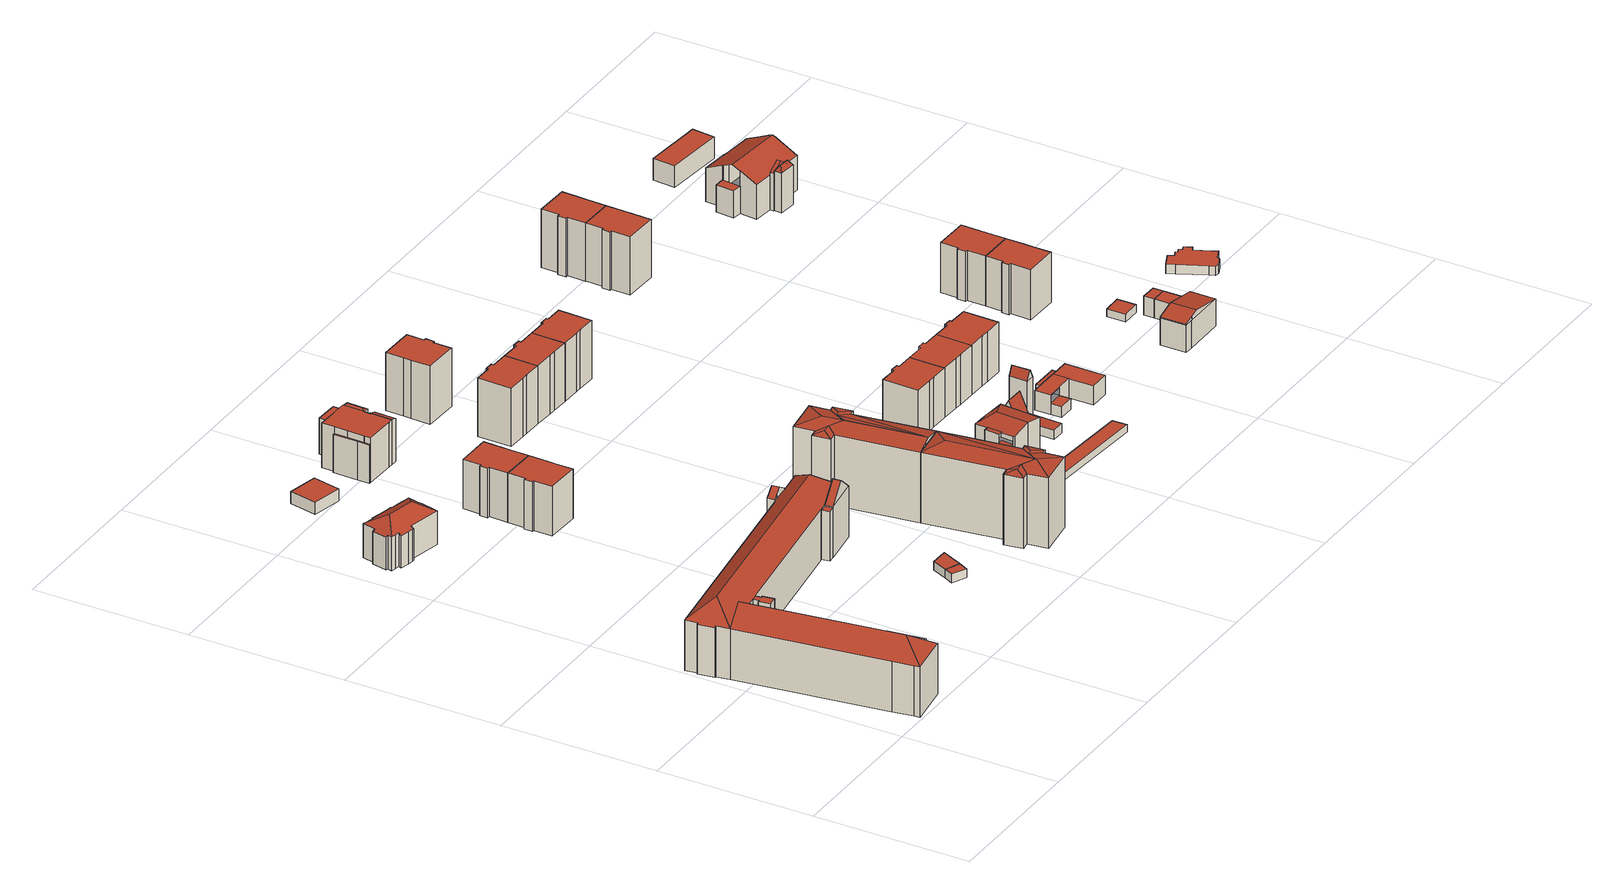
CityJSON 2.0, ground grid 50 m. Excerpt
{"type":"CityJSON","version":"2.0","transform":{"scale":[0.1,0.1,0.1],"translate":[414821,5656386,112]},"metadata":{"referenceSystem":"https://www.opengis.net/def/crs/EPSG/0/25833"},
"CityObjects":{
"building1":{"type":"Building","attributes":{"name":"Universitätsklinikum Carl Gustav Carus Dresden","Gemeindeschluessel":14612000,"Geometrietyp2DReferenz":"3000","function":"31001_3051","roofType":"9999"},"children":["building1-1","building1-2","building1-3","building1-4","building1-5","building1-6"]},
"building1-1":{"type":"BuildingPart","attributes":{"Dachtyp_tdc":"tdcGableRoof","Dachneigung":32.02,"QualitaetDacherkennung":61,"Geometrietyp2DReferenz":"3000","measuredHeight":19.4,"roofType":"3100"},"parents":["building1"],"geometry":[{"type":"MultiSurface","lod":"2","boundaries":[[[0,1,2,3]],[[1,4,5,2]],[[4,6,5]],[[7,8,9,10,11]],[[8,0,3,9]],[[12,4,1,0]],[[0,8,7,12]],[[3,2,5,13,10,9]]],"semantics":{"surfaces":[{"type":"WallSurface"},{"type":"RoofSurface"},{"type":"GroundSurface"}],"values":[0,0,0,0,0,1,1,2]}}]},
"building1-2":{"type":"BuildingPart","attributes":{"Dachtyp_tdc":"tdcPolyFlatRoof","Dachneigung":0,"QualitaetDacherkennung":53,"Geometrietyp2DReferenz":"3000","measuredHeight":16.36,"roofType":"1000"},"parents":["building1"],"geometry":[{"type":"MultiSurface","lod":"2","boundaries":[[[14,15,16,17]],[[15,18,19,16]],[[18,20,21,19]],[[22,23,24,25]],[[23,26,27,24]],[[26,28,29,27]],[[28,14,17,29]],[[28,26,23,22,20,18,15,14]],[[17,16,19,21,25,24,27,29]]],"semantics":{"surfaces":[{"type":"WallSurface"},{"type":"RoofSurface"},{"type":"GroundSurface"}],"values":[0,0,0,0,0,0,0,1,2]}}]},
"building1-3":{"type":"BuildingPart","attributes":{"Dachtyp_tdc":"tdcPolyFlatRoof","Dachneigung":36.08,"QualitaetDacherkennung":51,"Geometrietyp2DReferenz":"3000","measuredHeight":17.24,"roofType":"2100"},"parents":["building1"],"geometry":[{"type":"MultiSurface","lod":"2","boundaries":[[[30,31,32,33,34]],[[35,36,37,38,39]],[[36,30,34,37]],[[36,35,31,30]],[[34,33,38,37]]],"semantics":{"surfaces":[{"type":"WallSurface"},{"type":"RoofSurface"},{"type":"GroundSurface"}],"values":[0,0,0,1,2]}}]},
"building1-4":{"type":"BuildingPart","attributes":{"Dachtyp_tdc":"tdcHipRoof","Dachneigung":37.6,"QualitaetDacherkennung":72,"Geometrietyp2DReferenz":"3000","measuredHeight":21.62,"roofType":"3200"},"parents":["building1"],"geometry":[{"type":"MultiSurface","lod":"2","boundaries":[[[6,40,41,5]],[[40,42,43,41]],[[44,45,46,47]],[[45,48,22,25,46]],[[49,50,51,21,20]],[[52,53,54]],[[53,55,56,54]],[[55,57,58,56]],[[57,59,60,58]],[[59,61,62,60]],[[61,63,64,62]],[[63,11,10,64]],[[63,61,59,57,55,53,52,65]],[[42,40,66]],[[52,67,50,49,48,45,44,42,66,65]],[[40,6,68,11,63,65,66]],[[5,41,43,47,46,25,21,51,69,54,56,58,60,62,64,10,13]]],"semantics":{"surfaces":[{"type":"WallSurface"},{"type":"RoofSurface"},{"type":"GroundSurface"}],"values":[0,0,0,0,0,0,0,0,0,0,0,0,1,1,1,1,2]}}]},
"building1-5":{"type":"BuildingPart","attributes":{"Dachtyp_tdc":"tdcGableRoof","Dachneigung":40.35,"QualitaetDacherkennung":39,"Geometrietyp2DReferenz":"3000","measuredHeight":21.62,"roofType":"3100"},"parents":["building1"],"geometry":[{"type":"MultiSurface","lod":"2","boundaries":[[[70,71,43,42]],[[70,72,73,71]],[[72,44,47,73]],[[72,70,74]],[[42,44,75]],[[70,42,75,74]],[[44,72,74,75]],[[43,71,73,47]]],"semantics":{"surfaces":[{"type":"WallSurface"},{"type":"RoofSurface"},{"type":"GroundSurface"}],"values":[0,0,0,0,0,1,1,2]}}]},
"building1-6":{"type":"BuildingPart","attributes":{"Dachtyp_tdc":"tdcHipAndGableRoof","Dachneigung":37.41,"QualitaetDacherkennung":84,"Geometrietyp2DReferenz":"3000","measuredHeight":21.58,"roofType":"5000"},"parents":["building1"],"geometry":[{"type":"MultiSurface","lod":"2","boundaries":[[[39,38,51,50]],[[32,76,77,33]],[[76,78,79,77]],[[78,80,81,79]],[[80,82,83,81]],[[82,52,54,83]],[[78,76,84]],[[76,32,39,50,85,84]],[[85,52,82,80,78,84]],[[54,69,51,38,33,77,79,81,83]]],"semantics":{"surfaces":[{"type":"WallSurface"},{"type":"RoofSurface"},{"type":"GroundSurface"}],"values":[0,0,0,0,0,0,1,1,1,2]}}]},
"building2":{"type":"Building","attributes":{"Dachtyp_tdc":"tdcHipRoof","Gemeindeschluessel":14612000,"Dachneigung":30.38,"QualitaetDacherkennung":66,"Geometrietyp2DReferenz":"3000","measuredHeight":14.22,"function":"31001_9998","roofType":"3200"},"geometry":[{"type":"Solid","lod":"2","boundaries":[[[[86,87,88,89]],[[87,90,91,88]],[[90,92,93,91]],[[92,94,95,93]],[[94,96,97,95]],[[96,98,99,97]],[[98,100,101,99]],[[100,102,103,101]],[[102,104,105,103]],[[104,106,107,105]],[[106,108,109,107]],[[108,110,111,109]],[[110,112,113,111]],[[112,114,115,113]],[[114,116,117,115]],[[116,118,119,117]],[[118,120,121,119]],[[120,122,123,121]],[[122,124,125,123]],[[124,126,127,125]],[[126,128,129,127]],[[128,130,131,129]],[[130,132,133,131]],[[132,134,135,133]],[[134,136,137,135]],[[136,138,139,137]],[[138,86,89,139]],[[134,132,130,128,126,124,140]],[[106,104,102,100,98,96,141]],[[124,122,120,118,116,114,112,110,108,106,141,140]],[[96,94,92,90,87,86,138,136,134,140,141]],[[89,88,91,93,95,97,99,101,103,105,107,109,111,113,115,117,119,121,123,125,127,129,131,133,135,137,139]]]],"semantics":{"surfaces":[{"type":"WallSurface"},{"type":"RoofSurface"},{"type":"GroundSurface"}],"values":[[0,0,0,0,0,0,0,0,0,0,0,0,0,0,0,0,0,0,0,0,0,0,0,0,0,0,0,1,1,1,1,2]]}}]},
"building3":{"type":"Building","attributes":{"Dachtyp_tdc":"tdcPolyFlatRoof","Gemeindeschluessel":14612000,"Dachneigung":0,"QualitaetDacherkennung":72,"Geometrietyp2DReferenz":"3000","measuredHeight":2.85,"function":"31001_9998","roofType":"1000"},"geometry":[{"type":"Solid","lod":"2","boundaries":[[[[142,143,144,145]],[[143,146,147,144]],[[146,148,149,147]],[[148,142,145,149]],[[148,146,143,142]],[[145,144,147,149]]]],"semantics":{"surfaces":[{"type":"WallSurface"},{"type":"RoofSurface"},{"type":"GroundSurface"}],"values":[[0,0,0,0,1,2]]}}]},
"building4":{"type":"Building","attributes":{"Dachtyp_tdc":"tdcPolyFlatRoof","Gemeindeschluessel":14612000,"Dachneigung":0,"QualitaetDacherkennung":78,"Geometrietyp2DReferenz":"3000","measuredHeight":3.9,"function":"31001_9998","roofType":"1000"},"geometry":[{"type":"Solid","lod":"2","boundaries":[[[[150,151,152,153]],[[151,154,155,152]],[[154,156,157,155]],[[156,150,153,157]],[[156,154,151,150]],[[153,152,155,157]]]],"semantics":{"surfaces":[{"type":"WallSurface"},{"type":"RoofSurface"},{"type":"GroundSurface"}],"values":[[0,0,0,0,1,2]]}}]},
"building5":{"type":"Building","attributes":{"name":"Universitätsklinikum Carl Gustav Carus Dresden","Dachtyp_tdc":"tdcPolyFlatRoof","Gemeindeschluessel":14612000,"Dachneigung":0,"QualitaetDacherkennung":22,"Geometrietyp2DReferenz":"3000","measuredHeight":15.97,"function":"31001_3051","roofType":"1000"},"geometry":[{"type":"Solid","lod":"2","boundaries":[[[[158,159,160,161]],[[159,162,163,160]],[[162,164,165,163]],[[164,158,161,165]],[[164,162,159,158]],[[161,160,163,165]]]],"semantics":{"surfaces":[{"type":"WallSurface"},{"type":"RoofSurface"},{"type":"GroundSurface"}],"values":[[0,0,0,0,1,2]]}}]},
"building6":{"type":"Building","attributes":{"Dachtyp_tdc":"tdcPolyFlatRoof","Gemeindeschluessel":14612000,"Dachneigung":0,"QualitaetDacherkennung":76,"Geometrietyp2DReferenz":"3000","measuredHeight":2.82,"function":"31001_9998","roofType":"1000"},"geometry":[{"type":"Solid","lod":"2","boundaries":[[[[146,166,167,147]],[[166,168,169,167]],[[168,148,149,169]],[[148,146,147,149]],[[148,168,166,146]],[[147,167,169,149]]]],"semantics":{"surfaces":[{"type":"WallSurface"},{"type":"RoofSurface"},{"type":"GroundSurface"}],"values":[[0,0,0,0,1,2]]}}]},
"building7":{"type":"Building","attributes":{"Dachtyp_tdc":"tdcPolyFlatRoof","Gemeindeschluessel":14612000,"Dachneigung":0,"QualitaetDacherkennung":86,"Geometrietyp2DReferenz":"3000","measuredHeight":16.07,"function":"31001_9998","roofType":"1000"},"geometry":[{"type":"Solid","lod":"2","boundaries":[[[[170,171,172,173]],[[171,174,175,172]],[[174,176,177,175]],[[176,178,179,177]],[[178,180,181,179]],[[180,182,183,181]],[[182,184,185,183]],[[184,186,187,185]],[[186,188,189,187]],[[188,170,173,189]],[[188,186,184,182,180,178,176,174,171,170]],[[173,172,175,177,179,181,183,185,187,189]]]],"semantics":{"surfaces":[{"type":"WallSurface"},{"type":"RoofSurface"},{"type":"GroundSurface"}],"values":[[0,0,0,0,0,0,0,0,0,0,1,2]]}}]},
"building8":{"type":"Building","attributes":{"Dachtyp_tdc":"tdcPolyFlatRoof","Gemeindeschluessel":14612000,"Dachneigung":0,"QualitaetDacherkennung":91,"Geometrietyp2DReferenz":"3000","measuredHeight":16.04,"function":"31001_9998","roofType":"1000"},"geometry":[{"type":"Solid","lod":"2","boundaries":[[[[182,180,181,183]],[[180,190,191,181]],[[190,192,193,191]],[[192,194,195,193]],[[194,196,197,195]],[[196,198,199,197]],[[198,200,201,199]],[[200,202,203,201]],[[202,204,205,203]],[[204,182,183,205]],[[204,202,200,198,196,194,192,190,180,182]],[[183,181,191,193,195,197,199,201,203,205]]]],"semantics":{"surfaces":[{"type":"WallSurface"},{"type":"RoofSurface"},{"type":"GroundSurface"}],"values":[[0,0,0,0,0,0,0,0,0,0,1,2]]}}]},
"building9":{"type":"Building","attributes":{"Gemeindeschluessel":14612000,"Geometrietyp2DReferenz":"3000","function":"31001_9998","roofType":"9999"},"children":["building9-1","building9-2","building9-3","building9-4","building9-5"]},
"building9-1":{"type":"BuildingPart","attributes":{"Dachtyp_tdc":"tdcPolyFlatRoof","Dachneigung":0,"QualitaetDacherkennung":61,"Geometrietyp2DReferenz":"3000","measuredHeight":14.51,"roofType":"1000"},"parents":["building9"],"geometry":[{"type":"MultiSurface","lod":"2","boundaries":[[[206,207,208,209,210]],[[211,212,213,214]],[[212,215,216,217,213]],[[218,219,220,221,222]],[[219,223,224,220]],[[223,225,226,227,224]],[[225,223,219,218,215,212,211,207,206,228]],[[229,209,208,214,213,217,221,220,224,227]]],"semantics":{"surfaces":[{"type":"WallSurface"},{"type":"RoofSurface"},{"type":"GroundSurface"}],"values":[0,0,0,0,0,0,1,2]}}]},
"building9-2":{"type":"BuildingPart","attributes":{"Dachtyp_tdc":"tdcPolyFlatRoof","Dachneigung":0,"QualitaetDacherkennung":48,"Geometrietyp2DReferenz":"3000","measuredHeight":11.61,"roofType":"1000"},"parents":["building9"],"geometry":[{"type":"MultiSurface","lod":"2","boundaries":[[[226,230,231,227]],[[230,232,233,231]],[[232,234,235,233]],[[234,232,230,226,236]],[[227,231,233,235,229]]],"semantics":{"surfaces":[{"type":"WallSurface"},{"type":"RoofSurface"},{"type":"GroundSurface"}],"values":[0,0,0,1,2]}}]},
"building9-3":{"type":"BuildingPart","attributes":{"Dachtyp_tdc":"tdcPolyFlatRoof","Dachneigung":21.02,"QualitaetDacherkennung":31,"Geometrietyp2DReferenz":"3000","measuredHeight":14.82,"roofType":"2100"},"parents":["building9"],"geometry":[{"type":"MultiSurface","lod":"2","boundaries":[[[237,238,239,208,207]],[[238,240,241,239]],[[240,242,243,241]],[[242,244,211,214,243]],[[244,242,240,238,237]],[[208,239,241,243,214]]],"semantics":{"surfaces":[{"type":"WallSurface"},{"type":"RoofSurface"},{"type":"GroundSurface"}],"values":[0,0,0,0,1,2]}}]},
"building9-4":{"type":"BuildingPart","attributes":{"Dachtyp_tdc":"tdcPolyFlatRoof","Dachneigung":0,"QualitaetDacherkennung":60,"Geometrietyp2DReferenz":"3000","measuredHeight":12.28,"roofType":"1000"},"parents":["building9"],"geometry":[{"type":"MultiSurface","lod":"2","boundaries":[[[216,245,246,217]],[[245,247,248,246]],[[247,249,250,248]],[[249,222,221,250]],[[249,247,245,216,222]],[[221,217,246,248,250]]],"semantics":{"surfaces":[{"type":"WallSurface"},{"type":"RoofSurface"},{"type":"GroundSurface"}],"values":[0,0,0,0,1,2]}}]},
"building9-5":{"type":"BuildingPart","attributes":{"Dachtyp_tdc":"tdcFreeFormRoof","Dachneigung":22.93,"QualitaetDacherkennung":15,"Geometrietyp2DReferenz":"3000","measuredHeight":14.76,"roofType":"5000"},"parents":["building9"],"geometry":[{"type":"MultiSurface","lod":"2","boundaries":[[[251,252,253,235,234]],[[252,210,209,253]],[[254,210,252]],[[255,254,252,251]],[[255,251,256]],[[254,255,256,210]],[[229,235,253,209]]],"semantics":{"surfaces":[{"type":"WallSurface"},{"type":"RoofSurface"},{"type":"GroundSurface"}],"values":[0,0,1,1,1,1,2]}}]},
"building10":{"type":"Building","attributes":{"name":"Universitätsklinikum Carl Gustav Carus Dresden","Dachtyp_tdc":"tdcFreeFormRoof","Gemeindeschluessel":14612000,"Dachneigung":13.15,"QualitaetDacherkennung":20,"Geometrietyp2DReferenz":"3000","measuredHeight":24.28,"function":"31001_3051","roofType":"5000"},"geometry":[{"type":"Solid","lod":"2","boundaries":[[[[257,258,259,260]],[[258,261,262,259]],[[261,263,264,262]],[[263,265,266,264]],[[265,267,268,266]],[[267,269,270,268]],[[269,271,272,270]],[[271,273,274,272]],[[273,275,276,274]],[[275,277,278,276]],[[277,279,280,278]],[[279,281,282,280]],[[281,283,284,282]],[[283,285,286,284]],[[285,257,260,286]],[[287,288,289]],[[285,288,287]],[[285,290,288]],[[285,291,290]],[[291,285,283]],[[291,283,281]],[[290,291,281,279]],[[288,290,279,277]],[[292,289,288,277,275]],[[292,275,273]],[[293,289,292,273,271]],[[294,293,271,269]],[[294,269,267]],[[287,289,293,294,267,265]],[[261,265,263]],[[258,287,265,261]],[[287,258,295]],[[295,258,257]],[[287,295,257,285]],[[260,259,262,264,266,268,270,272,274,276,278,280,282,284,286]]]],"semantics":{"surfaces":[{"type":"WallSurface"},{"type":"RoofSurface"},{"type":"GroundSurface"}],"values":[[0,0,0,0,0,0,0,0,0,0,0,0,0,0,0,1,1,1,1,1,1,1,1,1,1,1,1,1,1,1,1,1,1,1,2]]}}]},
"building11":{"type":"Building","attributes":{"name":"Universitätsklinikum Carl Gustav Carus Dresden","Dachtyp_tdc":"tdcFreeFormRoof","Gemeindeschluessel":14612000,"Dachneigung":13.06,"QualitaetDacherkennung":25,"Geometrietyp2DReferenz":"3000","measuredHeight":24.29,"function":"31001_3051","roofType":"5000"},"geometry":[{"type":"Solid","lod":"2","boundaries":[[[[296,297,298,299]],[[297,300,301,298]],[[300,302,303,301]],[[302,304,305,303]],[[304,306,307,305]],[[306,308,309,307]],[[308,310,311,309]],[[310,312,313,311]],[[312,258,259,313]],[[258,257,260,259]],[[257,314,315,260]],[[314,316,317,315]],[[316,318,319,317]],[[318,296,299,319]],[[320,321,316,314]],[[314,257,322,323,320]],[[324,325,326]],[[310,258,312]],[[308,258,310]],[[322,258,308]],[[322,308,324]],[[322,324,326]],[[322,326,323]],[[327,324,308,306]],[[327,306,304]],[[325,324,327,304,302]],[[328,325,302,300]],[[328,300,297]],[[326,325,328,297,296]],[[321,320,323,326,296,318]],[[321,318,316]],[[258,322,257]],[[299,298,301,303,305,307,309,311,313,259,260,315,317,319]]]],"semantics":{"surfaces":[{"type":"WallSurface"},{"type":"RoofSurface"},{"type":"GroundSurface"}],"values":[[0,0,0,0,0,0,0,0,0,0,0,0,0,0,1,1,1,1,1,1,1,1,1,1,1,1,1,1,1,1,1,0,2]]}}]},
"building12":{"type":"Building","attributes":{"Dachtyp_tdc":"tdcPolyFlatRoof","Gemeindeschluessel":14612000,"Dachneigung":0,"QualitaetDacherkennung":72,"Geometrietyp2DReferenz":"3000","measuredHeight":18.93,"function":"31001_9998","roofType":"1000"},"geometry":[{"type":"Solid","lod":"2","boundaries":[[[[329,330,331,332]],[[330,333,334,331]],[[333,335,336,334]],[[335,337,338,336]],[[337,339,340,338]],[[339,341,342,340]],[[341,343,344,342]],[[343,345,346,344]],[[345,347,348,346]],[[347,329,332,348]],[[347,345,343,341,339,337,335,333,330,329]],[[332,331,334,336,338,340,342,344,346,348]]]],"semantics":{"surfaces":[{"type":"WallSurface"},{"type":"RoofSurface"},{"type":"GroundSurface"}],"values":[[0,0,0,0,0,0,0,0,0,0,1,2]]}}]},
"building13":{"type":"Building","attributes":{"Dachtyp_tdc":"tdcPolyFlatRoof","Gemeindeschluessel":14612000,"Dachneigung":0,"QualitaetDacherkennung":79,"Geometrietyp2DReferenz":"3000","measuredHeight":18.78,"function":"31001_9998","roofType":"1000"},"geometry":[{"type":"Solid","lod":"2","boundaries":[[[[349,350,351,352]],[[350,353,354,351]],[[353,355,356,354]],[[355,357,358,356]],[[357,359,360,358]],[[359,361,362,360]],[[361,363,364,362]],[[363,365,366,364]],[[365,367,368,366]],[[367,349,352,368]],[[367,365,363,361,359,357,355,353,350,349]],[[352,351,354,356,358,360,362,364,366,368]]]],"semantics":{"surfaces":[{"type":"WallSurface"},{"type":"RoofSurface"},{"type":"GroundSurface"}],"values":[[0,0,0,0,0,0,0,0,0,0,1,2]]}}]},
"building14":{"type":"Building","attributes":{"Dachtyp_tdc":"tdcPolyFlatRoof","Gemeindeschluessel":14612000,"Dachneigung":0,"QualitaetDacherkennung":90,"Geometrietyp2DReferenz":"3000","measuredHeight":18.93,"function":"31001_9998","roofType":"1000"},"geometry":[{"type":"Solid","lod":"2","boundaries":[[[[369,370,371,372]],[[370,343,344,371]],[[343,341,342,344]],[[341,373,374,342]],[[373,375,376,374]],[[375,377,378,376]],[[377,379,380,378]],[[379,381,382,380]],[[381,383,384,382]],[[383,369,372,384]],[[383,381,379,377,375,373,341,343,370,369]],[[372,371,344,342,374,376,378,380,382,384]]]],"semantics":{"surfaces":[{"type":"WallSurface"},{"type":"RoofSurface"},{"type":"GroundSurface"}],"values":[[0,0,0,0,0,0,0,0,0,0,1,2]]}}]},
"building15":{"type":"Building","attributes":{"Gemeindeschluessel":14612000,"Geometrietyp2DReferenz":"3000","function":"31001_9998","roofType":"9999"},"children":["building15-1","building15-2","building15-3","building15-4"]},
"building15-1":{"type":"BuildingPart","attributes":{"Dachtyp_tdc":"tdcGableRoof","Dachneigung":64.14,"QualitaetDacherkennung":11,"Geometrietyp2DReferenz":"3000","measuredHeight":8.4,"roofType":"3100"},"parents":["building15"],"geometry":[{"type":"MultiSurface","lod":"2","boundaries":[[[385,386,387,388]],[[389,390,391,392]],[[390,385,388,391]],[[385,390,393]],[[386,385,393,394]],[[390,389,394,393]],[[388,387,392,391]]],"semantics":{"surfaces":[{"type":"WallSurface"},{"type":"RoofSurface"},{"type":"GroundSurface"}],"values":[0,0,0,0,1,1,2]}}]},
"building15-2":{"type":"BuildingPart","attributes":{"Dachtyp_tdc":"tdcHipAndGableRoof","Dachneigung":10.52,"QualitaetDacherkennung":44,"Geometrietyp2DReferenz":"3000","measuredHeight":11.91,"roofType":"5000"},"parents":["building15"],"geometry":[{"type":"MultiSurface","lod":"2","boundaries":[[[395,396,397,398,399]],[[400,401,402,403]],[[401,404,389,392,402]],[[405,406,407,387,386]],[[406,408,409,407]],[[408,410,411,409]],[[410,395,399,411]],[[406,405,404,401,412]],[[401,400,413,396,395,410,412]],[[410,408,406,412]],[[399,398,414,403,402,392,387,407,409,411]]],"semantics":{"surfaces":[{"type":"WallSurface"},{"type":"RoofSurface"},{"type":"GroundSurface"}],"values":[0,0,0,0,0,0,0,1,1,1,2]}}]},
"building15-3":{"type":"BuildingPart","attributes":{"Dachtyp_tdc":"tdcPolyFlatRoof","Dachneigung":11.45,"QualitaetDacherkennung":56,"Geometrietyp2DReferenz":"3000","measuredHeight":8.16,"roofType":"2100"},"parents":["building15"],"geometry":[{"type":"MultiSurface","lod":"2","boundaries":[[[415,416,417,418]],[[416,419,420,417]],[[419,421,422,420]],[[421,423,424,422]],[[397,415,418,398]],[[397,425,423,421,419,416,415]],[[418,417,420,422,424,414,398]]],"semantics":{"surfaces":[{"type":"WallSurface"},{"type":"RoofSurface"},{"type":"GroundSurface"}],"values":[0,0,0,0,0,1,2]}}]},
"building15-4":{"type":"BuildingPart","attributes":{"Dachtyp_tdc":"tdcPolyFlatRoof","Dachneigung":0,"QualitaetDacherkennung":85,"Geometrietyp2DReferenz":"3000","measuredHeight":10.81,"roofType":"1000"},"parents":["building15"],"geometry":[{"type":"MultiSurface","lod":"2","boundaries":[[[426,427,428,424,423]],[[427,429,403,428]],[[429,400,403]],[[430,429,427,426]],[[424,428,403,414]]],"semantics":{"surfaces":[{"type":"WallSurface"},{"type":"RoofSurface"},{"type":"GroundSurface"}],"values":[0,0,0,1,2]}}]},
"building16":{"type":"Building","attributes":{"Dachtyp_tdc":"tdcPolyFlatRoof","Gemeindeschluessel":14612000,"Dachneigung":2.94,"QualitaetDacherkennung":84,"Geometrietyp2DReferenz":"3000","measuredHeight":2.31,"function":"31001_2463","roofType":"2100"},"geometry":[{"type":"Solid","lod":"2","boundaries":[[[[431,432,433,434]],[[432,435,436,433]],[[435,437,438,436]],[[437,431,434,438]],[[437,435,432,431]],[[434,433,436,438]]]],"semantics":{"surfaces":[{"type":"WallSurface"},{"type":"RoofSurface"},{"type":"GroundSurface"}],"values":[[0,0,0,0,1,2]]}}]},
"building17":{"type":"Building","attributes":{"Dachtyp_tdc":"tdcPolyFlatRoof","Gemeindeschluessel":14612000,"Dachneigung":0,"QualitaetDacherkennung":89,"Geometrietyp2DReferenz":"3000","measuredHeight":18.9,"function":"31001_9998","roofType":"1000"},"geometry":[{"type":"Solid","lod":"2","boundaries":[[[[439,440,441,442]],[[440,443,444,441]],[[443,445,446,444]],[[445,383,384,446]],[[383,381,382,384]],[[381,447,448,382]],[[447,449,450,448]],[[449,451,452,450]],[[451,453,454,452]],[[453,439,442,454]],[[453,451,449,447,381,383,445,443,440,439]],[[442,441,444,446,384,382,448,450,452,454]]]],"semantics":{"surfaces":[{"type":"WallSurface"},{"type":"RoofSurface"},{"type":"GroundSurface"}],"values":[[0,0,0,0,0,0,0,0,0,0,1,2]]}}]},
"building18":{"type":"Building","attributes":{"Dachtyp_tdc":"tdcPolyFlatRoof","Gemeindeschluessel":14612000,"Dachneigung":0,"QualitaetDacherkennung":82,"Geometrietyp2DReferenz":"3000","measuredHeight":16.13,"function":"31001_9998","roofType":"1000"},"geometry":[{"type":"Solid","lod":"2","boundaries":[[[[455,456,457,458]],[[456,459,460,457]],[[459,461,462,460]],[[461,463,464,462]],[[463,465,466,464]],[[465,467,468,466]],[[467,469,470,468]],[[469,471,472,470]],[[471,473,474,472]],[[473,455,458,474]],[[473,471,469,467,465,463,461,459,456,455]],[[458,457,460,462,464,466,468,470,472,474]]]],"semantics":{"surfaces":[{"type":"WallSurface"},{"type":"RoofSurface"},{"type":"GroundSurface"}],"values":[[0,0,0,0,0,0,0,0,0,0,1,2]]}}]},
"building19":{"type":"Building","attributes":{"Dachtyp_tdc":"tdcPolyFlatRoof","Gemeindeschluessel":14612000,"Dachneigung":4.37,"QualitaetDacherkennung":87,"Geometrietyp2DReferenz":"3000","measuredHeight":3.18,"function":"31001_9998","roofType":"2100"},"geometry":[{"type":"Solid","lod":"2","boundaries":[[[[475,476,477,478]],[[476,479,480,477]],[[479,481,482,480]],[[481,475,478,482]],[[481,479,476,475]],[[478,477,480,482]]]],"semantics":{"surfaces":[{"type":"WallSurface"},{"type":"RoofSurface"},{"type":"GroundSurface"}],"values":[[0,0,0,0,1,2]]}}]},
"building20":{"type":"Building","attributes":{"Dachtyp_tdc":"tdcFreeFormRoof","Gemeindeschluessel":14612000,"Dachneigung":61.44,"QualitaetDacherkennung":6,"Geometrietyp2DReferenz":"3000","measuredHeight":9.39,"function":"31001_9998","roofType":"5000"},"geometry":[{"type":"Solid","lod":"2","boundaries":[[[[483,484,485,486]],[[484,487,488,485]],[[487,489,490,488]],[[489,491,477,490]],[[491,475,478,477]],[[475,483,486,478]],[[492,487,484,493]],[[491,489,492,493,483,475]],[[484,483,493]],[[489,487,492]],[[486,485,488,490,477,478]]]],"semantics":{"surfaces":[{"type":"WallSurface"},{"type":"RoofSurface"},{"type":"GroundSurface"}],"values":[[0,0,0,0,0,0,1,1,0,0,2]]}}]},
"building21":{"type":"Building","attributes":{"Dachtyp_tdc":"tdcFreeFormRoof","Gemeindeschluessel":14612000,"Dachneigung":64.62,"QualitaetDacherkennung":18,"Geometrietyp2DReferenz":"3000","measuredHeight":16.11,"function":"31001_9998","roofType":"5000"},"geometry":[{"type":"Solid","lod":"2","boundaries":[[[[494,495,488,490]],[[495,496,497,488]],[[496,498,499,497]],[[498,494,490,499]],[[500,501,498,496]],[[500,496,495]],[[501,500,495,494]],[[501,494,498]],[[490,488,497,499]]]],"semantics":{"surfaces":[{"type":"WallSurface"},{"type":"RoofSurface"},{"type":"GroundSurface"}],"values":[[0,0,0,0,1,0,1,0,2]]}}]},
"building22":{"type":"Building","attributes":{"Dachtyp_tdc":"tdcPolyFlatRoof","Gemeindeschluessel":14612000,"Dachneigung":0,"QualitaetDacherkennung":85,"Geometrietyp2DReferenz":"3000","measuredHeight":16.16,"function":"31001_9998","roofType":"1000"},"geometry":[{"type":"Solid","lod":"2","boundaries":[[[[502,503,504,467,469,505,506,507,508,509]],[[510,511,512,513,514,470,468,515,516,517]],[[509,508,511,510]],[[508,507,512,511]],[[507,506,513,512]],[[506,505,514,513]],[[505,469,470,514]],[[469,467,468,470]],[[467,504,515,468]],[[504,503,516,515]],[[503,502,517,516]],[[502,509,510,517]]]],"semantics":{"surfaces":[{"type":"RoofSurface"},{"type":"GroundSurface"},{"type":"WallSurface"}],"values":[[0,1,2,2,2,2,2,2,2,2,2,2]]}}]},
"building23":{"type":"Building","attributes":{"Gemeindeschluessel":14612000,"Geometrietyp2DReferenz":"3000","function":"31001_9998","roofType":"9999"},"children":["building23-1","building23-2","building23-3"]},
"building23-1":{"type":"BuildingPart","attributes":{"Dachtyp_tdc":"tdcPolyFlatRoof","Dachneigung":0,"QualitaetDacherkennung":64,"Geometrietyp2DReferenz":"3000","measuredHeight":6.33,"roofType":"1000"},"parents":["building23"],"geometry":[{"type":"MultiSurface","lod":"2","boundaries":[[[518,519,520,521,522]],[[519,523,524,520]],[[523,525,526,527,524]],[[528,529,530,531,532,533]],[[528,525,523,519,518,529]],[[531,521,520,524,527,532]]],"semantics":{"surfaces":[{"type":"WallSurface"},{"type":"RoofSurface"},{"type":"GroundSurface"}],"values":[0,0,0,0,1,2]}}]},
"building23-2":{"type":"BuildingPart","attributes":{"Dachtyp_tdc":"tdcPolyFlatRoof","Dachneigung":0,"QualitaetDacherkennung":73,"Geometrietyp2DReferenz":"3000","measuredHeight":6.27,"roofType":"1000"},"parents":["building23"],"geometry":[{"type":"MultiSurface","lod":"2","boundaries":[[[534,535,536,537]],[[535,533,532,536]],[[526,538,539,527]],[[538,534,537,539]],[[538,526,533,535,534]],[[537,536,532,527,539]]],"semantics":{"surfaces":[{"type":"WallSurface"},{"type":"RoofSurface"},{"type":"GroundSurface"}],"values":[0,0,0,0,1,2]}}]},
"building23-3":{"type":"BuildingPart","attributes":{"Dachtyp_tdc":"tdcPolyFlatRoof","Dachneigung":0,"QualitaetDacherkennung":84,"Geometrietyp2DReferenz":"3000","measuredHeight":3.51,"roofType":"1000"},"parents":["building23"],"geometry":[{"type":"MultiSurface","lod":"2","boundaries":[[[530,540,541,531]],[[540,542,543,541]],[[542,522,521,543]],[[522,542,540,530]],[[531,541,543,521]]],"semantics":{"surfaces":[{"type":"WallSurface"},{"type":"RoofSurface"},{"type":"GroundSurface"}],"values":[0,0,0,1,2]}}]},
"building24":{"type":"Building","attributes":{"Dachtyp_tdc":"tdcPolyFlatRoof","Gemeindeschluessel":14612000,"Dachneigung":0,"QualitaetDacherkennung":85,"Geometrietyp2DReferenz":"3000","measuredHeight":2.98,"function":"31001_9998","roofType":"1000"},"geometry":[{"type":"Solid","lod":"2","boundaries":[[[[544,545,546,547]],[[545,548,549,546]],[[548,550,551,549]],[[550,544,547,551]],[[550,548,545,544]],[[547,546,549,551]]]],"semantics":{"surfaces":[{"type":"WallSurface"},{"type":"RoofSurface"},{"type":"GroundSurface"}],"values":[[0,0,0,0,1,2]]}}]},
"building25":{"type":"Building","attributes":{"Dachtyp_tdc":"tdcPolyFlatRoof","Gemeindeschluessel":14612000,"Dachneigung":0,"QualitaetDacherkennung":80,"Geometrietyp2DReferenz":"3000","measuredHeight":16.13,"function":"31001_9998","roofType":"1000"},"geometry":[{"type":"Solid","lod":"2","boundaries":[[[[507,508,511,512]],[[508,552,553,511]],[[552,554,555,553]],[[554,556,557,555]],[[556,558,559,557]],[[558,560,561,559]],[[560,562,563,561]],[[562,564,565,563]],[[564,566,567,565]],[[566,507,512,567]],[[566,564,562,560,558,556,554,552,508,507]],[[512,511,553,555,557,559,561,563,565,567]]]],"semantics":{"surfaces":[{"type":"WallSurface"},{"type":"RoofSurface"},{"type":"GroundSurface"}],"values":[[0,0,0,0,0,0,0,0,0,0,1,2]]}}]},
"building26":{"type":"Building","attributes":{"Dachtyp_tdc":"tdcPolyFlatRoof","Gemeindeschluessel":14612000,"Dachneigung":0,"QualitaetDacherkennung":86,"Geometrietyp2DReferenz":"3000","measuredHeight":18.85,"function":"31001_9998","roofType":"1000"},"geometry":[{"type":"Solid","lod":"2","boundaries":[[[[568,569,570,571]],[[569,572,573,570]],[[572,574,575,573]],[[574,576,577,575]],[[576,578,579,577]],[[578,580,581,579]],[[580,582,583,581]],[[582,584,585,583]],[[584,586,587,585]],[[586,568,571,587]],[[586,584,582,580,578,576,574,572,569,568]],[[571,570,573,575,577,579,581,583,585,587]]]],"semantics":{"surfaces":[{"type":"WallSurface"},{"type":"RoofSurface"},{"type":"GroundSurface"}],"values":[[0,0,0,0,0,0,0,0,0,0,1,2]]}}]},
"building27":{"type":"Building","attributes":{"Dachtyp_tdc":"tdcPolyFlatRoof","Gemeindeschluessel":14612000,"Dachneigung":0,"QualitaetDacherkennung":93,"Geometrietyp2DReferenz":"3000","measuredHeight":18.85,"function":"31001_9998","roofType":"1000"},"geometry":[{"type":"Solid","lod":"2","boundaries":[[[[582,580,588,589]],[[580,590,591,588]],[[590,592,593,591]],[[592,594,595,593]],[[594,596,597,595]],[[596,598,599,597]],[[598,600,601,599]],[[600,602,603,601]],[[602,604,605,603]],[[604,582,589,605]],[[604,602,600,598,596,594,592,590,580,582]],[[589,588,591,593,595,597,599,601,603,605]]]],"semantics":{"surfaces":[{"type":"WallSurface"},{"type":"RoofSurface"},{"type":"GroundSurface"}],"values":[[0,0,0,0,0,0,0,0,0,0,1,2]]}}]},
"building28":{"type":"Building","attributes":{"Dachtyp_tdc":"tdcFreeFormRoof","Gemeindeschluessel":14612000,"Dachneigung":10.02,"QualitaetDacherkennung":22,"Geometrietyp2DReferenz":"3000","measuredHeight":10.73,"function":"31001_9998","roofType":"5000"},"geometry":[{"type":"Solid","lod":"2","boundaries":[[[[606,607,608,609]],[[607,610,611,608]],[[610,612,613,611]],[[612,614,615,613]],[[614,616,617,615]],[[616,618,619,617]],[[618,620,621,619]],[[620,622,623,621]],[[622,606,609,623]],[[624,625,626,627,628,629,630,631]],[[618,616,632,625,624]],[[612,626,625,632,614]],[[614,632,616]],[[620,631,630,622]],[[618,624,631,620]],[[622,630,629,606]],[[606,629,628,607]],[[607,628,627,610]],[[610,627,626,612]],[[609,608,611,613,615,617,619,621,623]]]],"semantics":{"surfaces":[{"type":"WallSurface"},{"type":"RoofSurface"},{"type":"GroundSurface"}],"values":[[0,0,0,0,0,0,0,0,0,1,1,0,0,0,0,0,0,0,0,2]]}}]},
"building29":{"type":"Building","attributes":{"Dachtyp_tdc":"tdcPolyFlatRoof","Gemeindeschluessel":14612000,"Dachneigung":0,"QualitaetDacherkennung":92,"Geometrietyp2DReferenz":"3000","measuredHeight":16.14,"function":"31001_9998","roofType":"1000"},"geometry":[{"type":"Solid","lod":"2","boundaries":[[[[633,634,635,636]],[[634,637,638,635]],[[637,639,640,638]],[[639,641,642,640]],[[641,643,644,642]],[[643,645,646,644]],[[645,647,648,646]],[[647,649,650,648]],[[649,651,652,650]],[[651,633,636,652]],[[651,649,647,645,643,641,639,637,634,633]],[[636,635,638,640,642,644,646,648,650,652]]]],"semantics":{"surfaces":[{"type":"WallSurface"},{"type":"RoofSurface"},{"type":"GroundSurface"}],"values":[[0,0,0,0,0,0,0,0,0,0,1,2]]}}]},
"building30":{"type":"Building","attributes":{"Dachtyp_tdc":"tdcPolyFlatRoof","Gemeindeschluessel":14612000,"Dachneigung":0,"QualitaetDacherkennung":95,"Geometrietyp2DReferenz":"3000","measuredHeight":2.46,"function":"31001_9998","roofType":"1000"},"geometry":[{"type":"Solid","lod":"2","boundaries":[[[[653,654,655,656]],[[654,657,658,655]],[[657,659,660,658]],[[659,653,656,660]],[[659,657,654,653]],[[656,655,658,660]]]],"semantics":{"surfaces":[{"type":"WallSurface"},{"type":"RoofSurface"},{"type":"GroundSurface"}],"values":[[0,0,0,0,1,2]]}}]},
"building31":{"type":"Building","attributes":{"Dachtyp_tdc":"tdcPolyFlatRoof","Gemeindeschluessel":14612000,"Dachneigung":0,"QualitaetDacherkennung":74,"Geometrietyp2DReferenz":"3000","measuredHeight":6.07,"function":"31001_9998","roofType":"1000"},"geometry":[{"type":"Solid","lod":"2","boundaries":[[[[661,662,663,664]],[[661,665,666,662]],[[663,667,668,664]],[[662,666,667,663]],[[666,665,668,667]],[[665,661,664,668]]]],"semantics":{"surfaces":[{"type":"WallSurface"},{"type":"RoofSurface"},{"type":"GroundSurface"}],"values":[[0,1,2,0,0,0]]}}]},
"building32":{"type":"Building","attributes":{"Dachtyp_tdc":"tdcPolyFlatRoof","Gemeindeschluessel":14612000,"Dachneigung":0,"QualitaetDacherkennung":97,"Geometrietyp2DReferenz":"3000","measuredHeight":6.11,"function":"31001_9998","roofType":"1000"},"geometry":[{"type":"Solid","lod":"2","boundaries":[[[[665,669,670,668]],[[669,671,672,670]],[[671,661,664,672]],[[661,665,668,664]],[[661,671,669,665]],[[668,670,672,664]]]],"semantics":{"surfaces":[{"type":"WallSurface"},{"type":"RoofSurface"},{"type":"GroundSurface"}],"values":[[0,0,0,0,1,2]]}}]},
"building33":{"type":"Building","attributes":{"Dachtyp_tdc":"tdcPolyFlatRoof","Gemeindeschluessel":14612000,"Dachneigung":0,"QualitaetDacherkennung":90,"Geometrietyp2DReferenz":"3000","measuredHeight":16.24,"function":"31001_9998","roofType":"1000"},"geometry":[{"type":"Solid","lod":"2","boundaries":[[[[643,673,674,644]],[[673,675,676,674]],[[675,677,678,676]],[[677,679,680,678]],[[679,681,682,680]],[[681,683,684,682]],[[683,685,686,684]],[[685,687,688,686]],[[687,645,646,688]],[[645,643,644,646]],[[645,687,685,683,681,679,677,675,673,643]],[[644,674,676,678,680,682,684,686,688,646]]]],"semantics":{"surfaces":[{"type":"WallSurface"},{"type":"RoofSurface"},{"type":"GroundSurface"}],"values":[[0,0,0,0,0,0,0,0,0,0,1,2]]}}]},
"building34":{"type":"Building","attributes":{"Gemeindeschluessel":14612000,"Dachtyp_tdc":"tdcPolyFlatRoof","Dachneigung":0,"QualitaetDacherkennung":0,"Geometrietyp2DReferenz":"3000","BezugspunktDach":"2000","measuredHeight":3,"function":"31001_9998"},"geometry":[{"type":"MultiSurface","lod":"2","boundaries":[[[689,690,691,692,693,694,695,696,697,698,699,700,701,702,703,704,705,706,707,708,709]],[[709,708,710,711]],[[708,707,712,710]],[[707,706,713,712]],[[706,705,714,713]],[[705,704,715,714]],[[704,703,716,715]],[[703,702,717,716]],[[702,701,718,717]],[[701,700,719,718]],[[700,699,720,719]],[[699,698,721,720]],[[698,697,722,721]],[[697,696,723,722]],[[696,695,724,723]],[[695,694,725,724]],[[694,693,726,725]],[[693,692,727,726]],[[692,691,728,727]],[[691,690,729,728]],[[690,689,730,729]],[[689,709,711,730]],[[711,710,712,713,714,715,716,717,718,719,720,721,722,723,724,725,726,727,728,729,730]]],"semantics":{"surfaces":[{"type":"RoofSurface"},{"type":"WallSurface"},{"type":"GroundSurface"}],"values":[0,1,1,1,1,1,1,1,1,1,1,1,1,1,1,1,1,1,1,1,1,1,2]}}]},
"building35":{"type":"Building","attributes":{"Gemeindeschluessel":14612000,"Geometrietyp2DReferenz":"3000","function":"31001_9998","roofType":"9999"},"children":["building35-1","building35-2","building35-3","building35-4"]},
"building35-1":{"type":"BuildingPart","attributes":{"Dachtyp_tdc":"tdcGableRoof","Dachneigung":34.49,"QualitaetDacherkennung":58,"Geometrietyp2DReferenz":"3000","measuredHeight":14.5,"roofType":"3100"},"parents":["building35"],"geometry":[{"type":"MultiSurface","lod":"2","boundaries":[[[731,732,733,734,735]],[[736,737,738]],[[736,739,740,737]],[[739,741,742,740]],[[743,731,735,744]],[[745,746,741,739,736,747]],[[747,732,731,743,748,745]],[[735,734,749,737,740,742,750,744]]],"semantics":{"surfaces":[{"type":"WallSurface"},{"type":"RoofSurface"},{"type":"GroundSurface"}],"values":[0,0,0,0,0,1,1,2]}}]},
"building35-2":{"type":"BuildingPart","attributes":{"Dachtyp_tdc":"tdcFreeFormRoof","Dachneigung":56.44,"QualitaetDacherkennung":11,"Geometrietyp2DReferenz":"3000","measuredHeight":14.53,"roofType":"5000"},"parents":["building35"],"geometry":[{"type":"MultiSurface","lod":"2","boundaries":[[[751,752,753,742,741]],[[752,754,755,753]],[[754,756,743,744,755]],[[757,756,754]],[[758,757,754,752]],[[758,752,751]],[[757,758,751,746,759,748,756]],[[742,753,755,744,750]]],"semantics":{"surfaces":[{"type":"WallSurface"},{"type":"RoofSurface"},{"type":"GroundSurface"}],"values":[0,0,0,1,1,1,1,2]}}]},
"building35-3":{"type":"BuildingPart","attributes":{"Dachtyp_tdc":"tdcPolyFlatRoof","Dachneigung":0,"QualitaetDacherkennung":53,"Geometrietyp2DReferenz":"3000","measuredHeight":8.84,"roofType":"1000"},"parents":["building35"],"geometry":[{"type":"MultiSurface","lod":"2","boundaries":[[[760,761,762,763]],[[761,764,765,762]],[[764,766,767,765]],[[766,764,761,760,768]],[[763,762,765,767,769]]],"semantics":{"surfaces":[{"type":"WallSurface"},{"type":"RoofSurface"},{"type":"GroundSurface"}],"values":[0,0,0,1,2]}}]},
"building35-4":{"type":"BuildingPart","attributes":{"Dachtyp_tdc":"tdcGableRoof","Dachneigung":25.74,"QualitaetDacherkennung":80,"Geometrietyp2DReferenz":"3000","measuredHeight":15.05,"roofType":"3100"},"parents":["building35"],"geometry":[{"type":"MultiSurface","lod":"2","boundaries":[[[770,738,737,771]],[[733,772,773,734]],[[772,774,775,773]],[[774,776,763,775]],[[776,760,763]],[[777,778,779,767,766]],[[778,780,781,779]],[[780,782,783,781]],[[782,784,785,783]],[[784,786,787,785]],[[786,788,789,787]],[[788,790,791,789]],[[790,792,793,791]],[[792,794,795,793]],[[794,770,771,795]],[[790,788,786,784,782,780,778,777,796]],[[796,776,774,772,733,797,738,770,794,792,790]],[[771,737,749,734,773,775,763,769,767,779,781,783,785,787,789,791,793,795]]],"semantics":{"surfaces":[{"type":"WallSurface"},{"type":"RoofSurface"},{"type":"GroundSurface"}],"values":[0,0,0,0,0,0,0,0,0,0,0,0,0,0,0,1,1,2]}}]},
"building36":{"type":"Building","attributes":{"Dachtyp_tdc":"tdcPolyFlatRoof","Gemeindeschluessel":14612000,"Dachneigung":0,"QualitaetDacherkennung":50,"Geometrietyp2DReferenz":"3000","measuredHeight":7.03,"function":"31001_9998","roofType":"1000"},"geometry":[{"type":"Solid","lod":"2","boundaries":[[[[798,799,800,801]],[[799,802,803,800]],[[802,804,805,803]],[[804,798,801,805]],[[804,802,799,798]],[[801,800,803,805]]]],"semantics":{"surfaces":[{"type":"WallSurface"},{"type":"RoofSurface"},{"type":"GroundSurface"}],"values":[[0,0,0,0,1,2]]}}]}
},
"vertices":[
[718,826,207],[755,831,183],[755,831,13],[718,826,13],[758,809,183],[758,809,13],[758,809,177],[686,798,185],[683,821,185],[683,821,13],[686,798,13],[686,798,177],[721,803,207],[721,803,13],
[199,534,176],[194,570,176],[194,570,13],[199,534,13],[200,571,176],[200,571,13],[197,589,176],[197,589,13],[217,592,176],[219,574,176],[219,574,13],[217,592,13],[225,575,176],[225,575,13],[230,539,176],[230,539,13],
[246,62,177],[235,61,185],[235,61,177],[235,61,13],[246,62,13],[219,170,185],[230,172,177],[230,172,13],[219,170,13],[219,170,177],
[841,821,177],[841,821,13],[860,687,177],[860,687,13],[741,669,177],[716,666,177],[716,666,13],[741,669,13],[217,592,177],[197,589,177],[158,583,177],[158,583,13],[24,564,177],[24,564,176],[24,564,13],[17,606,177],[17,606,13],[13,605,173],[13,605,13],[5,658,173],[5,658,13],[10,659,176],[10,659,13],[4,698,176],[4,698,13],[83,641,229],[789,745,229],[91,574,177],[721,803,177],[91,574,13],
[864,662,177],[864,662,13],[744,644,177],[744,644,13],[804,653,229],[801,678,229],
[241,22,177],[241,22,13],[106,1,177],[106,1,13],[104,20,176],[104,20,13],[94,84,176],[94,84,13],[164,79,228],[91,574,228],
[148,1652,115],[131,1655,115],[131,1655,12],[148,1652,12],[102,1661,115],[102,1661,12],[104,1671,121],[104,1671,12],[91,1673,121],[91,1673,12],[75,1677,121],[75,1677,12],[78,1691,121],[78,1691,12],[72,1692,117],[72,1692,12],[82,1741,116],[82,1741,12],[90,1739,122],[90,1739,12],[98,1781,122],[98,1781,12],[111,1778,122],[111,1778,12],[140,1772,122],[140,1772,12],[141,1777,119],[141,1777,12],[167,1771,119],[167,1771,12],[190,1766,119],[190,1766,12],[217,1761,119],[217,1761,12],[216,1756,121],[216,1756,12],[244,1750,121],[244,1750,12],[284,1742,121],[284,1742,12],[275,1698,121],[275,1698,12],[280,1698,118],[280,1698,12],[270,1651,118],[270,1651,12],[265,1652,121],[265,1652,12],[262,1637,121],[262,1637,12],[155,1660,121],[155,1660,12],[153,1651,115],[153,1651,12],[224,1698,154],[131,1717,154],
[831,266,43],[785,287,43],[785,287,15],[831,266,15],[799,317,43],[799,317,15],[846,296,43],[846,296,15],
[337,1995,49],[239,2016,49],[239,2016,10],[337,1995,10],[257,2104,49],[257,2104,10],[355,2084,49],[355,2084,10],
[716,666,175],[741,669,175],[741,669,15],[716,666,15],[744,644,175],[744,644,15],[720,640,175],[720,640,15],
[820,365,43],[820,365,15],[878,364,43],[878,364,15],
[471,1389,165],[472,1448,165],[472,1448,5],[471,1389,5],[465,1448,165],[465,1448,5],[465,1475,165],[465,1475,5],[473,1475,165],[473,1475,5],[474,1532,165],[474,1532,5],[587,1529,165],[587,1529,5],[586,1471,165],[586,1471,5],[585,1446,165],[585,1446,5],[584,1386,165],[584,1386,5],
[476,1593,165],[476,1593,5],[468,1593,165],[468,1593,5],[469,1619,165],[469,1619,5],[476,1619,165],[476,1619,5],[478,1678,165],[478,1678,5],[590,1676,165],[590,1676,5],[589,1614,165],[589,1614,5],[588,1589,165],[588,1589,5],
[584,2055,154],[583,2033,154],[583,2033,9],[584,2055,9],[584,2055,152],[581,1965,154],[568,1965,154],[568,1965,9],[581,1965,9],[468,1968,154],[468,1968,132],[468,1968,9],[471,2087,154],[472,2127,154],[472,2127,9],[471,2087,9],[471,2087,132],[517,2126,154],[517,2126,9],[532,2125,154],[532,2125,125],[532,2125,9],[586,2123,154],[586,2123,9],
[533,2170,125],[533,2170,9],[608,2168,125],[608,2168,9],[607,2123,125],[607,2123,9],[586,2123,125],
[583,2033,157],[605,2033,149],[605,2033,9],[604,1976,148],[604,1976,9],[603,1964,149],[603,1964,9],[581,1965,157],
[463,1968,132],[463,1968,9],[464,2008,132],[464,2008,9],[466,2087,132],[466,2087,9],
[607,2123,152],[605,2055,152],[605,2055,9],[595,2066,157],[596,2113,157],[586,2123,152],
[1034,529,238],[1157,547,238],[1157,547,10],[1034,529,10],[1169,465,238],[1169,465,10],[1174,431,238],[1174,431,10],[1193,292,238],[1193,292,10],[1210,295,238],[1210,295,10],[1218,234,238],[1218,234,10],[1202,232,238],[1202,232,10],[1211,168,238],[1211,168,10],[1088,150,238],[1088,150,10],[1079,214,238],[1079,214,10],[1053,210,238],[1053,210,10],[1045,268,238],[1045,268,10],[1045,271,238],[1045,271,10],[1071,274,238],[1071,274,10],[1141,222,252],[1105,248,245],[1141,221,252],[1079,245,245],[1048,268,238],[1141,220,252],[1168,258,245],[1184,260,245],[1103,489,252],
[990,842,238],[980,907,238],[980,907,10],[990,842,10],[1102,925,238],[1102,925,10],[1111,862,238],[1111,862,10],[1129,864,238],[1129,864,10],[1138,804,238],[1138,804,10],[1120,801,238],[1120,801,10],[1140,662,238],[1140,662,10],[1145,627,238],[1145,627,10],[997,784,238],[997,784,10],[972,780,238],[972,780,10],[963,838,238],[963,838,10],[1022,817,245],[996,814,245],[1095,538,252],[1059,789,252],[1086,827,245],[1059,792,252],[1060,790,252],[1103,830,245],[1050,855,252],
[838,1729,194],[841,1838,194],[841,1838,5],[838,1729,5],[898,1836,194],[898,1836,5],[898,1843,194],[898,1843,5],[925,1842,194],[925,1842,5],[925,1835,194],[925,1835,5],[985,1833,194],[985,1833,5],[982,1725,194],[982,1725,5],[923,1727,194],[923,1727,5],[902,1727,194],[902,1727,5],
[833,1985,193],[834,2047,193],[834,2047,5],[833,1985,5],[835,2071,193],[835,2071,5],[837,2130,193],[837,2130,5],[951,2127,193],[951,2127,5],[950,2071,193],[950,2071,5],[957,2071,193],[957,2071,5],[956,2043,193],[956,2043,5],[950,2043,193],[950,2043,5],[948,1982,193],[948,1982,5],
[1069,1723,194],[1047,1723,194],[1047,1723,5],[1069,1723,5],[1047,1831,194],[1047,1831,5],[1047,1839,194],[1047,1839,5],[1072,1838,194],[1072,1838,5],[1072,1830,194],[1072,1830,5],[1130,1829,194],[1130,1829,5],[1127,1721,194],[1127,1721,5],
[1512,590,15],[1510,570,15],[1510,570,9],[1512,590,9],[1470,573,92],[1471,593,92],[1471,593,9],[1470,573,9],[1474,593,93],[1472,573,93],
[1415,445,116],[1415,450,116],[1415,450,91],[1415,450,9],[1415,445,9],[1420,534,116],[1423,576,116],[1423,576,9],[1420,534,9],[1470,573,116],[1510,570,116],[1552,568,116],[1552,568,9],[1543,437,116],[1543,437,9],[1484,441,129],[1484,441,9],[1490,545,129],[1417,488,116],[1417,488,9],
[1396,452,87],[1390,456,86],[1390,456,9],[1396,452,9],[1391,485,86],[1391,485,9],[1397,489,87],[1397,489,9],[1403,489,88],[1403,489,9],[1417,488,91],
[1403,489,118],[1406,535,118],[1406,535,9],[1420,534,118],[1417,488,118],
[1758,327,27],[1756,278,29],[1756,278,6],[1758,327,6],[1359,306,29],[1359,306,6],[1363,355,27],[1363,355,6],
[1274,1825,194],[1271,1717,194],[1271,1717,5],[1274,1825,5],[1210,1719,194],[1210,1719,5],[1189,1719,194],[1189,1719,5],[1192,1827,194],[1192,1827,5],[1192,1834,194],[1192,1834,5],[1218,1833,194],[1218,1833,5],[1218,1827,194],[1218,1827,5],
[1426,760,168],[1429,875,168],[1429,875,7],[1426,760,7],[1489,873,168],[1489,873,7],[1489,881,168],[1489,881,7],[1515,880,168],[1515,880,7],[1515,872,168],[1515,872,7],[1572,871,168],[1572,871,7],[1570,757,168],[1570,757,7],[1511,758,168],[1511,758,7],[1487,758,168],[1487,758,7],
[1617,540,38],[1658,539,41],[1658,539,9],[1617,540,9],[1655,430,41],[1655,430,9],[1614,431,38],[1614,431,9],
[1598,540,38],[1600,606,37],[1600,606,9],[1598,540,9],[1660,602,40],[1660,602,9],[1658,543,47],[1658,543,9],[1658,539,38],[1659,568,103],[1599,569,103],
[1658,543,141],[1660,602,141],[1688,602,141],[1688,602,9],[1687,542,141],[1687,542,9],[1674,602,170],[1673,542,171],
[1659,877,168],[1633,877,168],[1633,869,168],[1631,755,168],[1655,754,168],[1714,753,168],[1717,868,168],[1659,869,168],[1659,869,7],[1717,868,7],[1714,753,7],[1655,754,7],[1631,755,7],[1633,869,7],[1633,877,7],[1659,877,7],
[1730,509,71],[1730,560,71],[1730,560,8],[1730,509,8],[1730,509,43],[1810,560,71],[1810,560,8],[1833,560,71],[1833,560,70],[1833,560,8],[1833,509,71],[1781,509,71],[1781,509,43],[1781,509,8],[1833,509,8],[1833,509,70],
[1900,431,70],[1833,430,70],[1833,430,8],[1900,431,8],[1900,560,70],[1900,560,8],
[1782,474,43],[1782,474,8],[1730,474,43],[1730,474,8],
[1900,560,37],[1810,560,37],[1810,560,7],[1900,560,7],[1810,602,37],[1810,602,7],[1900,600,37],[1900,600,7],
[1775,866,168],[1775,866,7],[1775,874,168],[1775,874,7],[1803,873,168],[1803,873,7],[1802,866,168],[1802,866,7],[1864,864,168],[1864,864,7],[1861,750,168],[1861,750,7],[1800,751,168],[1800,751,7],[1773,752,168],[1773,752,7],
[1827,1843,197],[1715,1847,197],[1715,1847,9],[1827,1843,9],[1717,1908,197],[1717,1908,9],[1710,1908,197],[1710,1908,9],[1711,1935,197],[1711,1935,9],[1718,1935,197],[1718,1935,9],[1720,1993,197],[1720,1993,9],[1831,1990,197],[1831,1990,9],[1830,1933,197],[1830,1933,9],[1829,1905,197],[1829,1905,9],
[1720,1993,8],[1831,1990,8],[1722,2052,197],[1722,2052,8],[1715,2052,197],[1715,2052,8],[1715,2079,197],[1715,2079,8],[1723,2079,197],[1723,2079,8],[1725,2137,197],[1725,2137,8],[1836,2134,197],[1836,2134,8],[1834,2074,197],[1834,2074,8],[1833,2048,197],[1833,2048,8],
[2210,431,96],[2223,431,96],[2223,431,8],[2210,431,8],[2252,431,96],[2252,431,8],[2264,431,96],[2264,431,8],[2325,431,96],[2325,431,8],[2377,431,96],[2377,431,8],[2377,348,96],[2377,348,8],[2240,348,96],[2240,348,8],[2210,348,96],[2210,348,8],[2269,348,115],[2269,431,115],[2264,431,114],[2252,431,111],[2223,431,103],[2210,431,99],[2210,348,99],[2240,348,107],[2325,431,105],
[2152,813,169],[2154,878,169],[2154,878,7],[2152,813,7],[2146,878,169],[2146,878,7],[2147,903,169],[2147,903,7],[2154,902,169],[2154,902,7],[2155,959,169],[2155,959,7],[2267,958,169],[2267,958,7],[2266,898,169],[2266,898,7],[2265,872,169],[2265,872,7],[2264,811,169],[2264,811,7],
[2266,574,36],[2266,635,36],[2266,635,11],[2266,574,11],[2327,636,36],[2327,636,11],[2327,575,36],[2327,575,11],
[2377,516,72],[2377,431,72],[2377,431,11],[2377,516,11],[2325,516,72],[2325,431,72],[2325,431,11],[2325,516,11],
[2325,550,72],[2325,550,11],[2377,549,72],[2377,549,11],
[2156,1019,169],[2156,1019,7],[2149,1019,169],[2149,1019,7],[2149,1047,169],[2149,1047,7],[2156,1047,169],[2156,1047,7],[2157,1105,169],[2157,1105,7],[2269,1103,169],[2269,1103,7],[2268,1044,169],[2268,1044,7],[2268,1018,169],[2268,1018,7],
[2563,583,42],[2603,498,42],[2610,481,42],[2623,479,42],[2650,492,42],[2655,503,42],[2656,501,42],[2686,515,42],[2677,533,42],[2655,581,42],[2669,588,42],[2657,613,42],[2644,607,42],[2639,618,42],[2624,611,42],[2621,618,42],[2617,616,42],[2604,610,42],[2600,617,42],[2595,628,42],[2551,608,42],[2595,628,12],[2551,608,12],[2600,617,12],[2604,610,12],[2617,616,12],[2621,618,12],[2624,611,12],[2639,618,12],[2644,607,12],[2657,613,12],[2669,588,12],[2655,581,12],[2677,533,12],[2686,515,12],[2656,501,12],[2655,503,12],[2650,492,12],[2623,479,12],[2610,481,12],[2603,498,12],[2563,583,12],
[2296,1719,140],[2297,1730,140],[2297,1730,130],[2297,1730,19],[2296,1719,19],[2362,1724,142],[2362,1724,19],[2362,1724,130],[2361,1713,142],[2361,1713,19],[2357,1713,145],[2357,1713,19],[2301,1719,144],[2301,1719,19],[2330,1716,164],[2356,1713,146],[2331,1727,164],[2304,1718,146],[2331,1727,19],[2330,1716,19],
[2357,1713,146],[2355,1689,146],[2355,1689,19],[2299,1694,146],[2299,1694,19],[2301,1719,146],[2312,1705,164],[2344,1702,164],[2330,1716,146],
[2238,1793,107],[2208,1796,107],[2208,1796,19],[2238,1793,19],[2213,1855,107],[2213,1855,19],[2244,1853,107],[2244,1853,19],[2241,1820,107],[2241,1820,19],
[2429,1718,130],[2429,1718,19],[2297,1731,130],[2297,1731,19],[2233,1737,130],[2233,1737,19],[2238,1793,157],[2244,1853,154],[2249,1909,127],[2249,1909,19],[2334,1901,127],[2334,1901,19],[2358,1898,126],[2358,1898,19],[2446,1890,126],[2446,1890,19],[2441,1843,149],[2441,1843,19],[2439,1815,163],[2439,1815,19],[2437,1801,169],[2437,1801,19],[2436,1790,164],[2436,1790,19],[2434,1763,151],[2434,1763,19],[2241,1820,169],[2331,1727,130],
[2481,2083,82],[2474,2010,82],[2474,2010,12],[2481,2083,12],[2282,2027,82],[2282,2027,12],[2288,2100,82],[2288,2100,12]
]}
